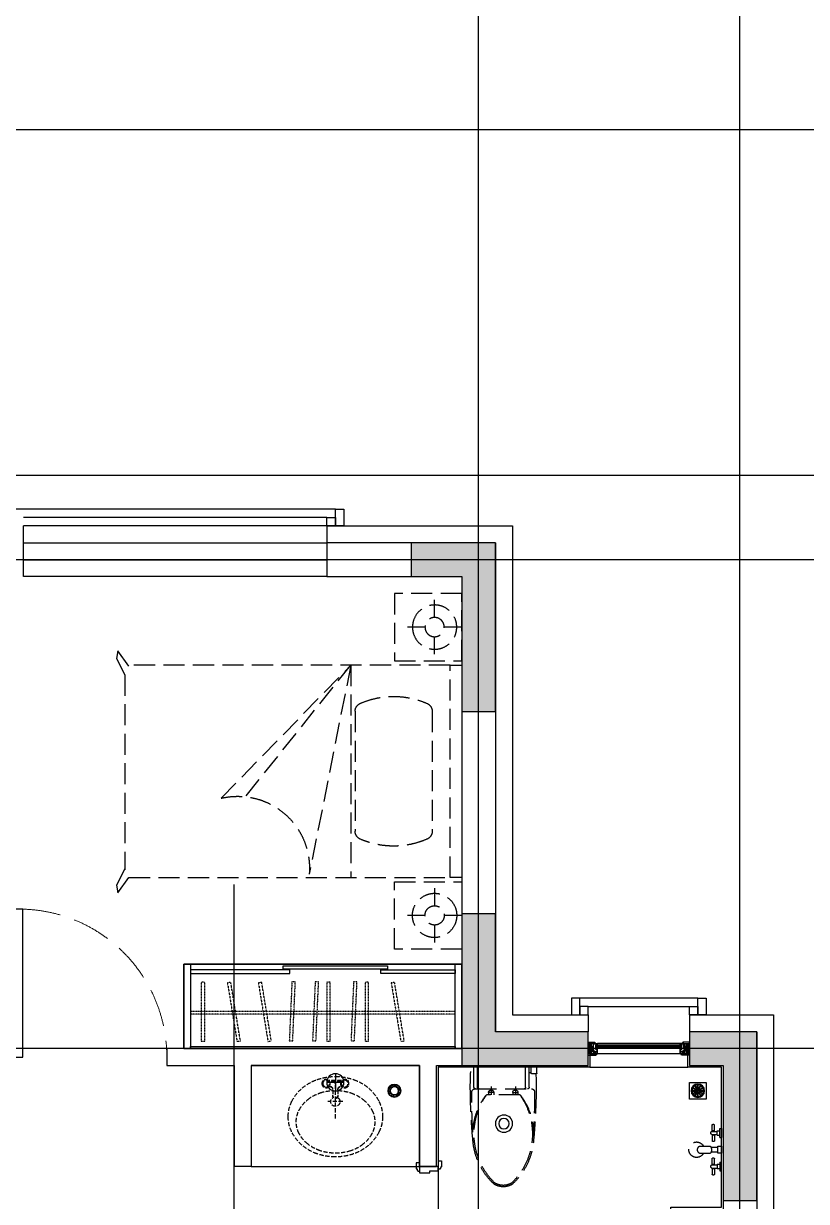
# Model space of a CAD drawing. Header units: millimetres. Extents: x -28014 to 297841, y -81741 to 47579.
# Drawn here: x 239939 to 244584, y -27165 to -20179 of the extents above; entities that cross this region are included whole.
import ezdxf

# ---------------------------------------------------------------- set-up
doc = ezdxf.new("R2010")
doc.units = ezdxf.units.MM
doc.header["$MEASUREMENT"] = 0
for name, pattern in [('__DASH', [0.35, 0.25, -0.1]), ('B1户型卧室平面图$0$DASH', [0.35, 0.25, -0.1]), ('DOTE', [2.42, 2, -0.2, 0.02, -0.2])]:
    doc.linetypes.add(name, pattern=pattern)
for name, color, linetype in [('0-水', 1, 'Continuous'), ('A-楼面-下部', 23, 'Continuous'), ('A-楼面-家具', 8, 'Continuous'), ('A-楼面-装饰', 41, 'Continuous'), ('A-给排水-点位', 141, 'Continuous'), ('A-给排水-设备', 132, 'Continuous'), ('A-轴网-轴网', 1, 'DOTE'), ('AR9-剪力墙（柱）填充', 250, 'Continuous'), ('AR9-剪力墙（柱）线', 6, 'Continuous'), ('AR9-墙线', 160, 'Continuous'), ('AR9-建筑幕墙（窗）', 12, 'Continuous'), ('DS-4BS-墙体完成面', 20, 'Continuous'), ('FC-平面高差线', 144, 'Continuous'), ('FF-厨卫（地坪隐）', 31, 'Continuous'), ('FF-活动家具', 51, 'Continuous'), ('FF-门', 20, 'Continuous'), ('FF-门套', 20, 'Continuous'), ('P-污水-立管', 50, 'Continuous'), ('SURFACE', 6, 'Continuous'), ('装饰', 152, 'Continuous')]:
    doc.layers.add(name, color=color, linetype=linetype)

# ---------------------------------------------------------------- blocks, each defined once
blk = doc.blocks.new('$plan$00003682')
at = {"layer": 'FF-厨卫（地坪隐）', "linetype": '__DASH', "ltscale": 100}
for p, q in [((-80, -42.1), (-75, -42.1)), ((-75, -24.6), (-75, -27.1)), ((-75, -24.6), (-72.9, -24.6)), ((-75, -57.1), (-75, -59.6)), ((-75, -59.6), (-72.9, -59.6)), ((-72.7, -24.4), (-69.1, -27.9)), ((-69.1, -56.2), (-72.7, -59.8)), ((-55, -22.1), (-55, -17.1)), ((-55, -67.1), (-55, -62.1)), ((-37.3, -24.4), (-40.9, -27.9)), ((-40.9, -56.2), (-37.3, -59.8)), ((-37.1, -24.6), (37.1, -24.6)), ((-37.1, -59.6), (-35, -59.6)), ((-35, -27.1), (35, -27.1)), ((-35, -42.1), (-30, -42.1)), ((0, -248.6), (0, -23.7)), ((35, -42.1), (30, -42.1)), ((35, -59.6), (37.1, -59.6)), ((37.3, -24.4), (40.9, -27.9)), ((40.9, -56.2), (37.3, -59.8)), ((55, -22.1), (55, -17.1)), ((55, -67.1), (55, -62.1)), ((72.7, -24.4), (69.1, -27.9)), ((69.1, -56.2), (72.7, -59.8)), ((72.9, -24.6), (75, -24.6)), ((72.9, -59.6), (75, -59.6)), ((75, -24.6), (75, -27.1)), ((80, -42.1), (75, -42.1)), ((75, -57.1), (75, -59.6)), ((-15, -79.6), (-15, -115.7)), ((15, -79.6), (15, -115.7)), ((-44.4, -149.1), (45.2, -149.1))]:
    blk.add_line(p, q, dxfattribs=at)
blk.add_lwpolyline([(0, 0, 0.084993), (-109.1, -18.7, 0.091836), (-198, -69.8, 0.103534), (-259.4, -149.2, 0.11365), (-280, -238.5, 0.11365), (-259.4, -327.8, 0.103534), (-198, -407.1, 0.091836), (-109.1, -458.3, 0.084993), (0, -477, 0.084993), (109.1, -458.3, 0.091836), (198, -407.1, 0.103534), (259.4, -327.8, 0.11365), (280, -238.5, 0.113649), (259.4, -149.2, 0.103534), (198, -69.8, 0.091836), (109.1, -18.7, 0.084993)], format="xyb", close=True, dxfattribs=at)
for centre, radius in [((-55, -42.1), 25), ((-55, -42.1), 20), ((0, -34.6), 5), ((55, -42.1), 25), ((55, -42.1), 20)]:
    blk.add_circle(centre, radius, dxfattribs=at)
for centre, radius, start, end in [((-35, -77.1), 20, 0, 90), ((-35, -79.6), 20, 0, 90), ((35, -77.1), 20, 90, 180), ((35, -79.6), 20, 90, 180), ((-43.9, -289.6), 195, 128.60181, 152.57773), ((-17.8, -322.3), 236.9, 108.29815, 128.60182), ((-0.8, -373.7), 291.1, 92.80208, 108.29824), ((0, -149.1), 27.5, 116.34536, 63.65464), ((0, -111.6), 15, 180, 0), ((0, -115.7), 15, 180, 0), ((-0.8, -373.7), 291.1, 71.70181, 86.89436), ((16.2, -322.3), 236.9, 51.39818, 71.70185), ((42.4, -289.6), 195, 27.42227, 51.39819), ((-84.1, -268.7), 149.8, 152.5778, 207.4222), ((82.5, -268.7), 149.8, 332.5778, 27.4222), ((-43.9, -247.9), 195, 207.42227, 231.39819), ((42.4, -247.9), 195, 308.60181, 332.57773), ((-17.8, -215.2), 236.9, 231.39818, 251.70185), ((16.2, -215.2), 236.9, 288.29815, 308.60182), ((-0.8, -163.7), 291.1, 251.70181, 288.29819)]:
    blk.add_arc(centre, radius, start, end, dxfattribs=at)
blk = doc.blocks.new('A$C0310769C')
at = {"linetype": '__DASH', "lineweight": -3, "ltscale": 500}
for p, q in [((41.3, 113), (41.3, 148.1)), ((54.8, 113), (54.8, 148.1)), ((10, 126.4), (0, 126.4)), ((0, 126.4), (0, 73.6)), ((10, 73.6), (0, 73.6)), ((10, 73.6), (10, 126.4)), ((24.4, 112.8), (10, 112.8)), ((24.4, 87.1), (10, 87.1)), ((24.4, 87.1), (24.4, 112.8)), ((57.6, 109.2), (24.4, 109.2)), ((57.6, 90.7), (24.4, 90.7)), ((41.3, 86.9), (41.3, 51.8)), ((54.8, 86.9), (54.8, 51.8)), ((21, 14), (61.4, 14)), ((130.4, 21), (65.2, 21)), ((21, -14), (61.4, -14)), ((41.3, -86), (41.3, -50.9)), ((54.8, -86), (54.8, -50.9)), ((130.4, -21), (65.2, -21)), ((10, -72.7), (0, -72.7)), ((0, -125.5), (0, -72.7)), ((10, -125.5), (0, -125.5)), ((10, -72.7), (10, -125.5)), ((24.4, -86.2), (10, -86.2)), ((24.4, -111.9), (10, -111.9)), ((24.4, -86.2), (24.4, -111.9)), ((57.6, -89.8), (24.4, -89.8)), ((57.6, -108.3), (24.4, -108.3)), ((41.3, -112.1), (41.3, -147.2)), ((54.8, -112.1), (54.8, -147.2))]:
    blk.add_line(p, q, dxfattribs=at)
blk.add_lwpolyline([(21, 21), (0, 21), (0, -21), (21, -21)], close=True, dxfattribs=at)
for centre, radius, start, end in [((48, 142.2), 9.01, 41.24858, 138.75142), ((48, 134.5), 22.5, 252.51482, 287.48518), ((48, 65.4), 22.5, 72.51482, 107.48518), ((51.9, 100), 10.8, 301.29658, 58.70342), ((48, 57.7), 9.01, 221.24858, 318.75142), ((95.5, 0), 36.9, 145.25437, 202.28216), ((147.2, 0.4), 45.8, 207.98431, 153.28265), ((115.6, 0), 25.7, 305.16257, 54.83743), ((48, -56.8), 9.01, 41.24858, 138.75142), ((95.5, 0), 36.9, 202.28216, 214.74563), ((48, -64.5), 22.5, 252.51482, 287.48518), ((48, -133.6), 22.5, 72.51482, 107.48518), ((51.9, -99.1), 10.8, 301.29658, 58.70342), ((48, -141.3), 9.01, 221.24858, 318.75142)]:
    blk.add_arc(centre, radius, start, end, dxfattribs=at)
blk = doc.blocks.new('dfhfj')
at = {"layer": 'A-给排水-点位'}
h = blk.add_hatch(dxfattribs=at)
h.set_pattern_fill('ANSI31', color=8, scale=8, angle=-180)
h.set_pattern_definition([(225, (1565646.974, 637504.717), (8.9802561, -8.9802561), [])])
edge = h.paths.add_edge_path(flags=17)
edge.add_arc((1247419.2, 504550), 25, 0, 360)
edge = h.paths.add_edge_path()
edge.add_arc((1247419.2, 504550), 37.5, 0, 360)
at = {"layer": 'A-给排水-设备'}
for radius in [37.5, 25]:
    blk.add_circle((1247419.2, 504550), radius, dxfattribs=at)
blk = doc.blocks.new('淋浴间地漏')
at = {"layer": 'A-给排水-设备', "color": 8, "extrusion": (0, 0, -1)}
for p, q in [((-35, 1.5), (-5.6, 1.5)), ((-31, 16.2), (-5.6, 1.5)), ((-29.5, 18.8), (-4.1, 4.1)), ((-18.8, 29.5), (-4.1, 4.1)), ((-16.2, 31), (-1.5, 5.6)), ((-1.5, 35), (-1.5, 5.6)), ((1.5, 35), (1.5, 5.6)), ((16.2, 31), (1.5, 5.6)), ((18.8, 29.5), (4.1, 4.1)), ((29.5, 18.8), (4.1, 4.1)), ((31, 16.2), (5.6, 1.5)), ((5.6, 1.5), (35, 1.5)), ((-35, -1.5), (-5.6, -1.5)), ((-5.6, -1.5), (-31, -16.2)), ((-4.1, -4.1), (-29.5, -18.8)), ((-4.1, -4.1), (-18.8, -29.5)), ((-1.5, -5.6), (-16.2, -31)), ((-1.5, -5.6), (-1.5, -35)), ((1.5, -5.6), (16.2, -31)), ((1.5, -5.6), (1.5, -35)), ((4.1, -4.1), (29.5, -18.8)), ((4.1, -4.1), (18.8, -29.5)), ((5.6, -1.5), (35, -1.5)), ((5.6, -1.5), (31, -16.2))]:
    blk.add_line(p, q, dxfattribs=at)
at = {"layer": 'A-给排水-设备', "extrusion": (0, 0, -1)}
blk.add_lwpolyline([(50, 50), (-50, 50), (-50, -50), (50, -50)], close=True, dxfattribs=at)
blk.add_circle((0, 0), 40, dxfattribs=at)
at = {"layer": 'A-给排水-设备', "color": 8, "extrusion": (0, 0, -1)}
for radius in [35, 3]:
    blk.add_circle((0, 0), radius, dxfattribs=at)
blk = doc.blocks.new('大便器排水点')
at = {"layer": 'P-污水-立管'}
for radius in [51, 31]:
    blk.add_circle((0, 0), radius, dxfattribs=at)
blk = doc.blocks.new('排水栓')
at = {"layer": 'P-污水-立管'}
for p, q in [((-51, 0), (51, 0)), ((0, 51), (0, -51))]:
    blk.add_line(p, q, dxfattribs=at)
blk.add_circle((0, 0), 51, dxfattribs=at)
blk = doc.blocks.new('matong')
at = {"layer": 'FF-厨卫（地坪隐）', "linetype": '__DASH', "ltscale": 500}
for p, q in [((-195.1, -35.2), (-195.1, 0)), ((-195.1, 0), (195.1, 0)), ((-162.1, -35.2), (-162.1, 0)), ((-149.5, -119.2), (-149.5, 0)), ((-128.5, -119.2), (-128.5, 0)), ((-128.5, -119.2), (-128.5, 0)), ((156.9, -119.2), (156.9, 0)), ((177.9, -119.2), (177.9, 0)), ((-190.4, -39.9), (-166.8, -39.9)), ((-162.1, -32.8), (-149.5, -32.8)), ((168.4, -128.7), (-163.1, -128.7)), ((-67.6, -115), (-67.6, -164.3)), ((76, -115), (76, -164.3)), ((-98.7, -165.9), (-96.3, -165.9)), ((-94.7, -164.3), (103.1, -164.3)), ((-82.8, -150.1), (-82.8, -164.3)), ((-52.5, -150.1), (-82.8, -150.1)), ((-52.5, -150.1), (-52.5, -164.3)), ((60.9, -150.1), (91.1, -150.1)), ((60.9, -150.1), (60.9, -164.3)), ((91.1, -150.1), (91.1, -164.3)), ((107, -165.9), (104.6, -165.9))]:
    blk.add_line(p, q, dxfattribs=at)
for centre, radius, start, end in [((-190.4, -35.2), 4.73, 180.00002, 270.00002), ((2262.2, -120.1), 2453.2, 178.12606, 180.69975), ((-166.8, -35.2), 4.73, 270.00002, 0.00002), ((-1455.3, -119.8), 1654.8, 358.94995, 4.15111), ((-163.1, -147.6), 18.9, 90.00002, 179.11944), ((-140.1, -119.2), 9.45, 180.00002, 270.00002), ((-119.1, -119.2), 9.45, 180.00002, 270.00002), ((-67.6, -150.1), 15.1, 359.99998, 179.99998), ((76, -150.1), 15.1, 0.00002, 180.00002), ((147.5, -119.2), 9.45, 270.00002, 0.00002), ((168.4, -119.2), 9.45, 270.00002, 0.00002), ((171.5, -147.6), 18.9, 0.88059, 90.00002), ((3295.2, -107), 3486.3, 180.70774, 185.46168), ((7303.4, -92.4), 7485.6, 180.42032, 182.24158), ((220.9, -402.8), 397.8, 143.4492, 226.94825), ((233, -397.2), 402, 144.59383, 226.02331), ((-224.6, -397.2), 402, 313.97671, 35.40619), ((-212.5, -402.8), 397.8, 313.05178, 36.55082), ((-3286.9, -107), 3486.3, 354.53836, 359.29228), ((-3196.4, -187.6), 3387.1, 356.65622, 0.68195), ((4.2, -606.5), 102.9, 237.79536, 302.20467), ((4.2, -606.5), 94.5, 237.79536, 302.20467)]:
    blk.add_arc(centre, radius, start, end, dxfattribs=at)
blk = doc.blocks.new('400床头柜')
at = {"layer": 'FF-活动家具', "linetype": '__DASH', "ltscale": 500}
for p, q in [((200, 0), (200, -104.2)), ((38.7, -161.4), (142.9, -161.4)), ((257.1, -161.4), (361.3, -161.4)), ((200, -218.4), (200, -322.7))]:
    blk.add_line(p, q, dxfattribs=at)
blk.add_lwpolyline([(0, -400), (0, 0), (400, 0), (400, -400)], close=True, dxfattribs=at)
for radius in [131.3, 57.1]:
    blk.add_circle((200, -161.3), radius, dxfattribs=at)
blk = doc.blocks.new('小户型1200床')
at = {"layer": 'FF-活动家具', "linetype": '__DASH', "ltscale": 500}
for p, q in [((40, -1974.8), (40, -70)), ((1300, -70), (1300, -1979.7)), ((1026.1, -175.8), (313.9, -175.8)), ((1300, -658.5), (40, -658.5)), ((1300, -658.5), (60, -905.2)), ((1026.1, -633), (313.9, -633)), ((510, -1426.8), (1300, -658.5)), ((524.1, -1279.6), (1300, -658.5)), ((-51.7, -2040.3), (40, -1974.8)), ((90.5, -2000), (-4.6, -2047.6)), ((1242.8, -2000), (85.5, -2000)), ((1337.9, -2047.6), (1242.8, -2000)), ((1293.2, -1974.8), (1384.9, -2040.3)), ((-4.6, -2047.6), (-51.7, -2040.3)), ((1384.9, -2040.3), (1337.9, -2047.6))]:
    blk.add_line(p, q, dxfattribs=at)
blk.add_lwpolyline([(1300, -70), (1300, 0), (40, 0), (40, -70)], close=True, dxfattribs=at)
for centre, radius, start, end in [((718.2, -404.3), 492.1, 156.18399, 203.83989), ((313.9, -225.6), 50, 90, 156.16011), ((1026.1, -225.6), 50, 23.83989, 90), ((621.8, -404.3), 492.1, 336.16011, 23.81601), ((313.9, -583), 50, 203.83989, 270), ((1026.1, -583), 50, 270, 336.16011), ((95.9, -1329.2), 425.5, 346.73897, 94.83851)]:
    blk.add_arc(centre, radius, start, end, dxfattribs=at)
blk = doc.blocks.new('s54deg2541')
at = {"layer": 'A-楼面-家具', "color": 0, "xscale": -1}
blk.add_blockref('400床头柜', (40839, 5184.6), dxfattribs=at)
at = {"layer": 'A-楼面-家具'}
blk.add_blockref('小户型1200床', (40824, 5184.6), dxfattribs=at)
at = {"layer": 'A-楼面-家具', "color": 0}
blk.add_blockref('400床头柜', (42149, 5184.6), dxfattribs=at)
blk = doc.blocks.new('$DorLib2D$00000001')
for p, q in [((0.45, 0.975), (0.5, 0.975)), ((0.45, 0), (0.45, 0.975)), ((0.5, 0), (0.5, 0.975)), ((0.5, 0), (0.45, 0))]:
    blk.add_line(p, q)
at = {"color": 8, "linetype": '__DASH', "lineweight": 13}
blk.add_arc((0.475, 0), 0.975, 91.46928, 180, dxfattribs=at)
blk = doc.blocks.new('$WINLIB2D$00000001')
at = {"color": 0}
for points in [[(-0.5, 0.5), (-0.5, -0.5)], [(-0.5, 0.5), (0.5, 0.5)], [(0.5, -0.5), (0.5, 0.5)], [(0.5, 0.1667), (-0.5, 0.1667)], [(0.5, -0.1667), (-0.5, -0.1667)], [(-0.5, -0.5), (0.5, -0.5)]]:
    blk.add_lwpolyline(points, dxfattribs=at)
blk = doc.blocks.new('zz7')
at = {"layer": 'AR9-剪力墙（柱）填充'}
for points in [[(14900, -200), (14900, -1000), (15100, -1000), (15100, 0), (14600, 0), (14600, -200)], [(15650, -3100), (15650, -2900), (15100, -2900), (15100, -2200), (14900, -2200), (14900, -3100)], [(16250, -3100), (16450, -3100), (16450, -3900), (16650, -3900), (16650, -2900), (16250, -2900)]]:
    blk.add_hatch(color=256, dxfattribs=at).paths.add_polyline_path(points)
at = {"layer": 'AR9-剪力墙（柱）线'}
for p, q in [((15100, 0), (14600, 0)), ((14600, 0), (14600, -200)), ((15100, -1000), (15100, 0)), ((14600, -200), (14900, -200)), ((14900, -200), (14900, -1000)), ((14900, -1000), (15100, -1000)), ((15100, -2200), (14900, -2200)), ((14900, -2200), (14900, -3100)), ((15100, -2900), (15100, -2200)), ((15650, -2900), (15100, -2900)), ((15650, -3100), (15650, -2900)), ((16650, -2900), (16250, -2900)), ((16250, -2900), (16250, -3100)), ((16650, -3900), (16650, -2900)), ((14900, -3100), (15650, -3100)), ((16250, -3100), (16450, -3100)), ((16450, -3100), (16450, -3900)), ((16450, -3900), (16650, -3900))]:
    blk.add_line(p, q, dxfattribs=at)
blk = doc.blocks.new('FADSASDFADSFFASD')
for p, q in [((772946.1, 351903.4), (772941.1, 351903.4)), ((772941.1, 351903.4), (772941.1, 351856.4)), ((772946.1, 351906.4), (772961.1, 351906.4)), ((772946.1, 351906.4), (772946.1, 351903.4)), ((772961.1, 351906.4), (772961.1, 351869.4)), ((772952.1, 351856.4), (772941.1, 351856.4)), ((772956.1, 351861.4), (772952.1, 351861.4)), ((772952.1, 351861.4), (772952.1, 351856.4)), ((772961.1, 351869.4), (772956.1, 351869.4)), ((772956.1, 351869.4), (772956.1, 351861.4))]:
    blk.add_line(p, q)
blk.add_arc((772959.1, 351899.4), 2, 0, 0)
blk = doc.blocks.new('*U248')
blk.add_lwpolyline([(130, 70), (130, 45), (20, 45), (20, 82), (80, 82), (80, 70), (130, 70)])
at = {"rotation": 180}
blk.add_blockref('FADSASDFADSFFASD', (772961.1, 351928.4), dxfattribs=at)
at = {"xscale": -1, "rotation": 180}
blk.add_blockref('FADSASDFADSFFASD', (-772811.1, 351916.4), dxfattribs=at)
blk = doc.blocks.new('*U249')
at = {"layer": 'AR9-建筑幕墙（窗）'}
h = blk.add_hatch(dxfattribs=at)
h.set_pattern_fill('HONEY', color=250, scale=2.333308)
h.set_pattern_definition([(2e-09, (-50793.7736, 158863.649), (5.55618969, 3.20786685), [3.70412646, -7.40825292]), (120, (-50793.7736, 158863.649), (-5.55618903, 3.207867997), [3.70412646, -7.40825292]), (60, (-50793.7736, 158863.649), (6.64e-07, 6.415734844), [-7.40825292, 3.70412646])])
h.paths.add_polyline_path([(-28.1, 330.1), (33.1, 330.1), (33.1, 345.7), (-28.1, 345.7)])
h = blk.add_hatch(dxfattribs=at)
h.set_pattern_fill('HONEY', color=250, scale=2.333308)
h.set_pattern_definition([(2e-09, (-50793.7736, 158609.3308), (5.55618969, 3.20786685), [3.70412646, -7.40825292]), (120, (-50793.7736, 158609.3308), (-5.55618903, 3.207867997), [3.70412646, -7.40825292]), (60, (-50793.7736, 158609.3308), (6.64e-07, 6.415734844), [-7.40825292, 3.70412646])])
h.paths.add_polyline_path([(-28.1, -238.8), (33.1, -238.8), (33.1, -254.3), (-28.1, -254.3)])
for p, q in [((-35.8, 345.7), (-35.8, 306.8)), ((40.8, 345.7), (-35.8, 345.7)), ((-28.1, 330.1), (-28.1, 345.7)), ((-28.1, 330.1), (-28.1, 345.7)), ((-28.1, 325.4), (-28.1, 345.7)), ((-28.1, 313.8), (-28.1, 330.1)), ((-28.1, 313.8), (-28.1, 300.6)), ((-28.1, 300.6), (-28.1, 290.5)), ((-28.1, -199.1), (-28.1, 290.5)), ((-21.8, 290.5), (-28.1, 290.5)), ((-21.8, 290.5), (-17.9, 290.5)), ((-17.9, -199.1), (-17.9, 290.5)), ((-1.6, -199.1), (-1.6, 290.5)), ((2.3, 290.5), (-1.6, 290.5)), ((33.1, 290.5), (2.3, 290.5)), ((33.1, 301.2), (33.1, 345.7)), ((33.1, 301.2), (33.1, 345.7)), ((33.1, 296.5), (33.1, 345.7)), ((33.1, 337.9), (33.1, 290.5)), ((33.1, -199.1), (33.1, 290.5)), ((40.8, 345.7), (40.8, 298.9)), ((-21.8, -199.1), (-28.1, -199.1)), ((-28.1, -209.2), (-28.1, -199.1)), ((-28.1, -222.4), (-28.1, -209.2)), ((-21.8, -199.1), (-17.9, -199.1)), ((2.3, -199.1), (-1.6, -199.1)), ((33.1, -199.1), (2.3, -199.1)), ((33.1, -246.5), (33.1, -199.1)), ((33.1, -205.1), (33.1, -254.3)), ((40.8, -254.3), (40.8, -207.5)), ((-35.8, -254.3), (-35.8, -215.4)), ((40.8, -254.3), (-35.8, -254.3)), ((-28.1, -222.4), (-28.1, -238.8)), ((-28.1, -234), (-28.1, -254.3)), ((-28.1, -238.8), (-28.1, -254.3)), ((-28.1, -238.8), (-28.1, -254.3)), ((33.1, -209.9), (33.1, -254.3)), ((33.1, -209.9), (33.1, -254.3))]:
    blk.add_line(p, q, dxfattribs=at)
at = {"layer": 'AR9-建筑幕墙（窗）', "color": 8}
for p, q in [((-28.1, 330.1), (-12.5, 330.1)), ((-25.7, 316.1), (-25.7, 327.8)), ((-25.7, 327.8), (-12.5, 327.8)), ((-25.7, 316.1), (-12.5, 316.1)), ((-25.7, 313.8), (-25.7, 300.6)), ((-3.9, 313.8), (-25.7, 313.8)), ((-25.7, 300.6), (-21.8, 300.6)), ((-25.7, 298.2), (-25.7, 292.8)), ((-25.7, 298.2), (-21.8, 298.2)), ((-21.8, 292.8), (-25.7, 292.8)), ((-25.7, 292.8), (-21.8, 292.8)), ((-21.8, 300.6), (-21.8, 298.2)), ((-21.8, 300.6), (-17.9, 300.6)), ((-21.8, 292.8), (-21.8, 290.5)), ((-17.9, 300.6), (-17.9, 290.5)), ((-13.3, 300.6), (-17.9, 300.6)), ((-13.3, -209.2), (-13.3, 300.6)), ((-6.3, 300.6), (-13.3, 300.6)), ((-6.3, 295.9), (-13.3, 300.6)), ((-6.3, 300.6), (-13.3, 295.9)), ((-6.3, 295.9), (-13.3, 295.9)), ((-12.5, 330.1), (-12.5, 337.9)), ((-12.5, 337.9), (-5.5, 337.9)), ((-12.5, 327.8), (-12.5, 316.1)), ((-10.2, 330.1), (-10.2, 335.6)), ((-5.5, 335.6), (-10.2, 335.6)), ((-10.2, 330.1), (30.7, 330.1)), ((-10.2, 327.8), (-6.3, 327.8)), ((-10.2, 327.8), (-10.2, 316.1)), ((-10.2, 316.1), (-6.3, 316.1)), ((-6.3, 327.8), (-6.3, 327)), ((-6.3, 327), (-3.9, 327)), ((-6.3, 316.1), (-6.3, 316.9)), ((-6.3, 316.9), (-3.9, 316.9)), ((-6.3, -209.2), (-6.3, 300.6)), ((-1.6, 300.6), (-6.3, 300.6)), ((-5.5, 337.9), (-5.5, 335.6)), ((-3.9, 327), (-3.9, 330.1)), ((-3.9, 316.9), (-3.9, 313.8)), ((-1.6, 300.6), (-1.6, 290.5)), ((2.3, 300.6), (-1.6, 300.6)), ((1.1, 324.7), (1.1, 319.2)), ((8.5, 300.6), (2.3, 300.6)), ((2.3, 300.6), (2.3, 298.2)), ((6.2, 298.2), (2.3, 298.2)), ((6.2, 292.8), (2.3, 292.8)), ((2.3, 292.8), (2.3, 290.5)), ((3.4, 324.7), (3.4, 319.2)), ((6.2, 298.2), (6.2, 292.8)), ((8.5, 327), (8.5, 330.1)), ((10.8, 327), (8.5, 327)), ((10.8, 316.9), (8.5, 316.9)), ((8.5, 316.9), (8.5, 313.8)), ((8.5, 313.8), (10.8, 313.8)), ((8.5, 300.6), (8.5, 292.8)), ((19.4, 292.8), (8.5, 292.8)), ((10.8, 327.8), (14.7, 327.8)), ((10.8, 327.8), (10.8, 327)), ((10.8, 316.1), (10.8, 316.9)), ((10.8, 316.1), (14.7, 316.1)), ((10.8, 313.8), (14.7, 313.8)), ((14.7, 327.8), (14.7, 316.1)), ((14.7, 313.8), (14.7, 307.6)), ((19.4, 307.6), (14.7, 307.6)), ((17.1, 327.8), (30.7, 327.8)), ((17.1, 327.8), (17.1, 316.1)), ((17.1, 316.1), (30.7, 316.1)), ((17.1, 313.8), (30.7, 313.8)), ((17.1, 309.9), (17.1, 313.8)), ((17.1, 313.8), (17.1, 309.9)), ((19.4, 309.9), (17.1, 309.9)), ((19.4, 309.9), (17.1, 309.9)), ((19.4, 309.9), (19.4, 307.6)), ((19.4, 309.9), (19.4, 292.8)), ((21.7, 313.8), (21.7, 292.8)), ((30.7, 292.8), (21.7, 292.8)), ((33.1, 337.9), (26.1, 337.9)), ((26.1, 337.9), (26.1, 335.6)), ((26.1, 335.6), (30.7, 335.6)), ((26.1, 313.8), (26.1, 305.2)), ((26.1, 305.2), (30.7, 305.2)), ((28.4, 309.9), (30.7, 309.9)), ((28.4, 309.9), (28.4, 307.6)), ((28.4, 307.6), (33.1, 307.6)), ((30.7, 335.6), (30.7, 330.1)), ((30.7, 327.8), (30.7, 316.1)), ((30.7, 313.8), (30.7, 309.9)), ((30.7, 305.2), (30.7, 292.8)), ((-21.8, -201.4), (-25.7, -201.4)), ((-25.7, -201.4), (-21.8, -201.4)), ((-25.7, -206.9), (-25.7, -201.4)), ((-25.7, -206.9), (-21.8, -206.9)), ((-25.7, -222.4), (-25.7, -209.2)), ((-25.7, -209.2), (-21.8, -209.2)), ((-21.8, -201.4), (-21.8, -199.1)), ((-21.8, -209.2), (-21.8, -206.9)), ((-21.8, -209.2), (-17.9, -209.2)), ((-17.9, -209.2), (-17.9, -199.1)), ((-13.3, -209.2), (-17.9, -209.2)), ((-6.3, -204.5), (-13.3, -204.5)), ((-6.3, -204.5), (-13.3, -209.2)), ((-6.3, -209.2), (-13.3, -204.5)), ((-6.3, -209.2), (-13.3, -209.2)), ((-1.6, -209.2), (-6.3, -209.2)), ((-1.6, -209.2), (-1.6, -199.1)), ((2.3, -209.2), (-1.6, -209.2)), ((2.3, -201.4), (2.3, -199.1)), ((6.2, -201.4), (2.3, -201.4)), ((6.2, -206.9), (2.3, -206.9)), ((2.3, -209.2), (2.3, -206.9)), ((8.5, -209.2), (2.3, -209.2)), ((6.2, -206.9), (6.2, -201.4)), ((19.4, -201.4), (8.5, -201.4)), ((8.5, -209.2), (8.5, -201.4)), ((19.4, -218.5), (19.4, -201.4)), ((30.7, -201.4), (21.7, -201.4)), ((21.7, -222.4), (21.7, -201.4)), ((30.7, -213.9), (30.7, -201.4)), ((-28.1, -238.8), (-12.5, -238.8)), ((-3.9, -222.4), (-25.7, -222.4)), ((-25.7, -224.8), (-25.7, -236.4)), ((-25.7, -224.8), (-12.5, -224.8)), ((-25.7, -236.4), (-12.5, -236.4)), ((-12.5, -236.4), (-12.5, -224.8)), ((-12.5, -238.8), (-12.5, -246.5)), ((-12.5, -246.5), (-5.5, -246.5)), ((-10.2, -224.8), (-6.3, -224.8)), ((-10.2, -236.4), (-10.2, -224.8)), ((-10.2, -236.4), (-6.3, -236.4)), ((-10.2, -238.8), (-10.2, -244.2)), ((-10.2, -238.8), (30.7, -238.8)), ((-5.5, -244.2), (-10.2, -244.2)), ((-6.3, -224.8), (-6.3, -225.5)), ((-6.3, -225.5), (-3.9, -225.5)), ((-6.3, -236.4), (-6.3, -235.7)), ((-6.3, -235.7), (-3.9, -235.7)), ((-5.5, -246.5), (-5.5, -244.2)), ((-3.9, -225.5), (-3.9, -222.4)), ((-3.9, -235.7), (-3.9, -238.8)), ((1.1, -233.3), (1.1, -227.9)), ((3.4, -233.3), (3.4, -227.9)), ((8.5, -225.5), (8.5, -222.4)), ((8.5, -222.4), (10.8, -222.4)), ((10.8, -225.5), (8.5, -225.5)), ((10.8, -235.7), (8.5, -235.7)), ((8.5, -235.7), (8.5, -238.8)), ((10.8, -222.4), (14.7, -222.4)), ((10.8, -224.8), (14.7, -224.8)), ((10.8, -224.8), (10.8, -225.5)), ((10.8, -236.4), (10.8, -235.7)), ((10.8, -236.4), (14.7, -236.4)), ((14.7, -222.4), (14.7, -216.2)), ((19.4, -216.2), (14.7, -216.2)), ((14.7, -236.4), (14.7, -224.8)), ((19.4, -218.5), (17.1, -218.5)), ((17.1, -218.5), (17.1, -222.4)), ((17.1, -222.4), (17.1, -218.5)), ((19.4, -218.5), (17.1, -218.5)), ((17.1, -222.4), (30.7, -222.4)), ((17.1, -224.8), (30.7, -224.8)), ((17.1, -236.4), (17.1, -224.8)), ((17.1, -236.4), (30.7, -236.4)), ((19.4, -218.5), (19.4, -216.2)), ((26.1, -213.9), (30.7, -213.9)), ((26.1, -222.4), (26.1, -213.9)), ((26.1, -246.5), (26.1, -244.2)), ((26.1, -244.2), (30.7, -244.2)), ((33.1, -246.5), (26.1, -246.5)), ((28.4, -216.2), (33.1, -216.2)), ((28.4, -218.5), (28.4, -216.2)), ((28.4, -218.5), (30.7, -218.5)), ((30.7, -222.4), (30.7, -218.5)), ((30.7, -236.4), (30.7, -224.8)), ((30.7, -244.2), (30.7, -238.8))]:
    blk.add_line(p, q, dxfattribs=at)
for points in [[(1.1, 324.7), (-7.8, 324.7), (-7.8, 319.2), (1.1, 319.2)], [(10.8, 327), (-6.3, 327)], [(-6.3, 316.9), (10.8, 316.9)], [(3.4, 319.2), (12.4, 319.2), (12.4, 324.7), (3.4, 324.7)], [(14.7, 316.9), (14.7, 316.9), (14.7, 327)], [(1.1, -233.3), (-7.8, -233.3), (-7.8, -227.9), (1.1, -227.9)], [(-6.3, -225.5), (10.8, -225.5)], [(10.8, -235.7), (-6.3, -235.7)], [(3.4, -227.9), (12.4, -227.9), (12.4, -233.3), (3.4, -233.3)], [(14.7, -225.5), (14.7, -225.5), (14.7, -235.7)]]:
    blk.add_lwpolyline(points, dxfattribs=at)
at = {"layer": 'AR9-建筑幕墙（窗）'}
for centre, start, end in [((-26.2, 319), 231.81602, 263.25759), ((31.2, 311.1), 276.74241, 308.18398), ((31.2, -219.7), 51.81602, 83.25759), ((-26.2, -227.6), 96.74241, 128.18398)]:
    blk.add_arc(centre, 15.5, start, end, dxfattribs=at)
blk = doc.blocks.new('dfgfthy')
at = {"layer": 'A-轴网-轴网'}
for p, q in [((26541.9, 7751.7), (26541.9, 20677)), ((28091.9, -4229.9), (28091.9, 20677)), ((30620.7, 14330.6), (5997.3, 14330.6)), ((30632.5, 12280.6), (6009.1, 12280.6)), ((30632.5, 11780.6), (6009.1, 11780.6)), ((25091.9, -4229.9), (25091.9, 9855.1)), ((30632.5, 8880.6), (6009.1, 8880.6))]:
    blk.add_line(p, q, dxfattribs=at)

msp = doc.modelspace()

# ---------------------------------------------------------------- linework, layer by layer
at = {"layer": 'A-楼面-下部', "ltscale": 0.01}
for points in [[(241789.034, -23059.028), (239889.034, -23059.028)], [(243939.034, -25959.028), (243239.034, -25959.028)]]:
    msp.add_lwpolyline(points, dxfattribs=at)
at = {"layer": 'A-楼面-家具', "color": 8, "linetype": 'Continuous'}
for p, q in [((240889.033, -26259.028), (240889.033, -25759.028)), ((240889.033, -25759.028), (240929.033, -25759.028)), ((240929.033, -25759.028), (240929.033, -26259.028)), ((241479.033, -25788.195), (241479.033, -25767.361)), ((241479.033, -25767.361), (242099.033, -25767.361)), ((242099.033, -25767.361), (242099.033, -25788.195)), ((242499.033, -26259.028), (242499.033, -25759.028)), ((242499.033, -25759.028), (242539.033, -25759.028)), ((242539.033, -25759.028), (242539.033, -26259.028)), ((241519.033, -25792.361), (240929.033, -25792.361)), ((240929.033, -25792.361), (240929.033, -25813.195)), ((240929.033, -25813.195), (241519.033, -25813.195)), ((242099.033, -25788.195), (241479.033, -25788.195)), ((241519.033, -25813.195), (241519.033, -25792.361)), ((242059.033, -25813.195), (242059.033, -25792.361)), ((242059.033, -25792.361), (242499.033, -25792.361)), ((242499.033, -25813.195), (242059.033, -25813.195)), ((242499.033, -25792.361), (242499.033, -25813.195)), ((240929.033, -26259.028), (240889.033, -26259.028)), ((242539.033, -26259.028), (242499.033, -26259.028))]:
    msp.add_line(p, q, dxfattribs=at)
at = {"layer": 'A-楼面-家具', "color": 8}
for p, q in [((240889.033, -25759.028), (240889.033, -26259.028)), ((242539.033, -25759.028), (240889.033, -25759.028)), ((242539.033, -26259.028), (242539.033, -25759.028)), ((240889.033, -26259.028), (242539.033, -26259.028)), ((240929.033, -26259.028), (240929.033, -26246.528)), ((240929.033, -26246.528), (242499.033, -26246.528)), ((242499.033, -26259.028), (240929.033, -26259.028)), ((242499.033, -26246.528), (242499.033, -26259.028))]:
    msp.add_line(p, q, dxfattribs=at)
at = {"layer": 'A-楼面-家具'}
for p, q in [((240889.033, -25759.028), (242539.033, -25759.028)), ((240889.033, -26259.028), (240889.033, -25759.028)), ((242539.033, -25759.028), (242539.033, -26259.028)), ((242539.033, -26259.028), (240889.033, -26259.028))]:
    msp.add_line(p, q, dxfattribs=at)
at = {"layer": 'A-楼面-家具', "color": 8, "linetype": 'B1户型卧室平面图$0$DASH', "ltscale": 0.5}
for p, q in [((241013.693, -25865.212), (240993.693, -25865.212)), ((240993.693, -25865.212), (240993.693, -26215.212)), ((241013.693, -26215.212), (241013.693, -25865.212)), ((241168.604, -25866.821), (241148.788, -25869.076)), ((241148.788, -25869.076), (241205.608, -26215.858)), ((241225.424, -26213.603), (241168.604, -25866.821)), ((241352.025, -25866.821), (241332.209, -25869.076)), ((241332.209, -25869.076), (241389.029, -26215.858)), ((241408.845, -26213.603), (241352.025, -25866.821)), ((241531.263, -25862.699), (241515.757, -26212.46)), ((241551.25, -25863.314), (241531.263, -25862.699)), ((241535.744, -26213.075), (241551.25, -25863.314)), ((241669.269, -25862.699), (241653.763, -26212.46)), ((241689.255, -25863.314), (241669.269, -25862.699)), ((241673.749, -26213.075), (241689.255, -25863.314)), ((241757.4, -25865.212), (241737.4, -25865.212)), ((241737.4, -25865.212), (241737.4, -26215.212)), ((241757.4, -26215.212), (241757.4, -25865.212)), ((241897.184, -25862.699), (241881.678, -26212.46)), ((241917.17, -25863.314), (241897.184, -25862.699)), ((241901.664, -26213.075), (241917.17, -25863.314)), ((241985.315, -25865.212), (241965.315, -25865.212)), ((241965.315, -25865.212), (241965.315, -26215.212)), ((241985.315, -26215.212), (241985.315, -25865.212)), ((242140.226, -25866.821), (242120.409, -25869.076)), ((242120.409, -25869.076), (242177.229, -26215.858)), ((242197.045, -26213.603), (242140.226, -25866.821)), ((242499.033, -26038.195), (240929.033, -26038.195)), ((242499.033, -26054.861), (240929.033, -26054.861)), ((240993.693, -26215.212), (241013.693, -26215.212)), ((241205.608, -26215.858), (241225.424, -26213.603)), ((241389.029, -26215.858), (241408.845, -26213.603)), ((241515.757, -26212.46), (241535.744, -26213.075)), ((241653.763, -26212.46), (241673.749, -26213.075)), ((241737.4, -26215.212), (241757.4, -26215.212)), ((241881.678, -26212.46), (241901.664, -26213.075)), ((241965.315, -26215.212), (241985.315, -26215.212)), ((242177.229, -26215.858), (242197.045, -26213.603))]:
    msp.add_line(p, q, dxfattribs=at)
at = {"layer": 'A-楼面-装饰', "ltscale": 0.01}
for points in [[(241739.034, -23109.028), (239939.034, -23109.028)], [(243289.033, -26009.028), (243889.033, -26009.028)]]:
    msp.add_lwpolyline(points, dxfattribs=at)
at = {"layer": 'AR9-墙线'}
for p, q in [((242739.033, -23259.028), (241739.033, -23259.028)), ((241739.033, -23259.028), (241739.033, -23459.028)), ((242739.033, -23259.028), (242739.033, -26159.028)), ((241739.033, -23459.028), (242539.033, -23459.028)), ((242539.033, -23459.028), (242539.033, -26259.028)), ((243289.033, -26159.028), (242739.033, -26159.028)), ((243289.033, -26359.028), (243289.033, -26159.028)), ((244289.033, -26159.028), (243889.033, -26159.028)), ((243889.033, -26159.028), (243889.033, -26359.028)), ((244289.033, -26159.028), (244289.033, -27959.028)), ((241189.033, -26259.028), (240789.033, -26259.028)), ((240789.033, -26259.028), (240789.033, -26359.028)), ((241189.033, -26259.028), (242389.033, -26259.028)), ((242389.033, -26259.028), (242539.033, -26259.028)), ((240789.033, -26359.028), (241189.033, -26359.028)), ((241189.033, -26359.028), (241189.033, -26959.028)), ((241289.033, -26359.028), (241289.033, -26959.028)), ((241289.033, -26359.028), (242289.033, -26359.028)), ((242289.033, -26359.028), (242289.033, -26959.028)), ((242389.033, -26959.028), (242389.033, -26359.028)), ((242389.033, -26359.028), (242639.033, -26359.028)), ((242639.033, -26359.028), (243289.033, -26359.028)), ((243889.033, -26359.028), (244089.033, -26359.028)), ((244089.033, -26359.028), (244089.033, -27859.028)), ((241289.033, -26959.028), (241189.033, -26959.028)), ((242289.033, -26959.028), (242389.033, -26959.028))]:
    msp.add_line(p, q, dxfattribs=at)
at = {"layer": 'DS-4BS-墙体完成面'}
msp.add_line((243299.032, -26369.028), (243879.033, -26369.028), dxfattribs=at)
for points in [[(242399.033, -27759.028), (242399.033, -27849.028), (243779.033, -27849.028), (243779.033, -27199.028), (244079.033, -27199.028), (244079.034, -26369.028), (243879.033, -26369.028), (243879.033, -26297.361)], [(243299.033, -26297.361), (243299.032, -26369.028), (242399.033, -26369.028), (242399.033, -26959.028)]]:
    msp.add_lwpolyline(points, dxfattribs=at)
at = {"layer": 'FC-平面高差线', "color": 144}
msp.add_line((242399.033, -26959.028), (242399.033, -27759.028), dxfattribs=at)
msp.add_lwpolyline([(244289.034, -26059.028), (244389.034, -26059.028), (244389.034, -32509.028), (244289.034, -32509.028)], dxfattribs=at)
at = {"layer": 'FF-厨卫（地坪隐）'}
msp.add_lwpolyline([(242289.033, -26959.028), (242289.033, -26359.028), (241289.033, -26359.028), (241289.033, -26959.028)], close=True, dxfattribs=at)
at = {"layer": 'SURFACE'}
for p, q in [((241739.033, -23159.028), (241739.033, -23259.028)), ((241739.033, -23159.028), (242839.033, -23159.028)), ((242839.033, -23159.028), (242839.033, -26059.028)), ((242839.033, -26059.028), (243289.033, -26059.028)), ((243289.033, -26059.028), (243289.033, -26159.028)), ((243889.033, -26059.028), (243889.033, -26159.028)), ((243889.033, -26059.028), (244289.033, -26059.028))]:
    msp.add_line(p, q, dxfattribs=at)
at = {"layer": '装饰'}
for points in [[(241789.033, -23159.028), (241739.033, -23159.028), (241739.033, -23109.028), (241789.033, -23109.028)], [(241839.033, -23059.028), (241839.033, -23159.028), (241789.033, -23159.028), (241789.033, -23059.028)], [(243189.033, -25959.028), (243189.033, -26059.028), (243239.033, -26059.028), (243239.033, -25959.028)], [(243989.033, -25959.028), (243989.033, -26059.028), (243939.033, -26059.028), (243939.033, -25959.028)], [(243239.033, -26059.028), (243289.033, -26059.028), (243289.033, -26009.028), (243239.033, -26009.028)], [(243939.033, -26059.028), (243889.033, -26059.028), (243889.033, -26009.028), (243939.033, -26009.028)]]:
    msp.add_lwpolyline(points, close=True, dxfattribs=at)

# ---------------------------------------------------------------- block references
for name, p in [('dfgfthy', (216097.097, -35139.657)), ('zz7', (227639.033, -23259.028))]:
    msp.add_blockref(name, p)
at = {"layer": '0-水', "rotation": 180}
msp.add_blockref('dfhfj', (1489558.225, 478040.972), dxfattribs=at)
at = {"layer": '0-水', "xscale": -1, "rotation": 180}
msp.add_blockref('dfhfj', (-1005280.158, 478040.972), dxfattribs=at)
at = {"layer": 'A-给排水-设备', "extrusion": (0, 0, -1), "xscale": -1, "zscale": -1, "rotation": 270}
msp.add_blockref('淋浴间地漏', (-243939.033, -26509.028), dxfattribs=at)
at = {"layer": 'AR9-建筑幕墙（窗）', "xscale": -1800, "yscale": 300, "zscale": -1800}
msp.add_blockref('$WINLIB2D$00000001', (240839.033, -23309.028), dxfattribs=at)
at = {"layer": 'AR9-建筑幕墙（窗）', "xscale": -1, "rotation": 90}
msp.add_blockref('*U249', (243634.715, -26256.528), dxfattribs=at)
at = {"layer": 'FF-厨卫（地坪隐）', "xscale": -1}
for name, p in [('matong', (242789.033, -26369.028)), ('A$C0310769C', (244079.034, -26859.028))]:
    msp.add_blockref(name, p, dxfattribs=at)
at = {"layer": 'FF-厨卫（地坪隐）', "extrusion": (0, 0, -1), "zscale": -1}
msp.add_blockref('$plan$00003682', (-241789.033, -26424.44), dxfattribs=at)
at = {"layer": 'FF-活动家具', "xscale": -1, "rotation": 270}
msp.add_blockref('s54deg2541', (237354.434, -66107.982), dxfattribs=at)
at = {"layer": 'FF-门', "xscale": -900, "yscale": 900, "zscale": -900}
msp.add_blockref('$DorLib2D$00000001', (240339.033, -26309.028), dxfattribs=at)
at = {"layer": 'FF-门套', "xscale": -1, "rotation": 180}
msp.add_blockref('*U248', (242269.033, -26914.028), dxfattribs=at)
at = {"layer": 'P-污水-立管', "xscale": -1}
for name, p in [('排水栓', (241789.033, -26459.028)), ('大便器排水点', (242789.033, -26704.028))]:
    msp.add_blockref(name, p, dxfattribs=at)

doc.saveas('drawing.dxf')
